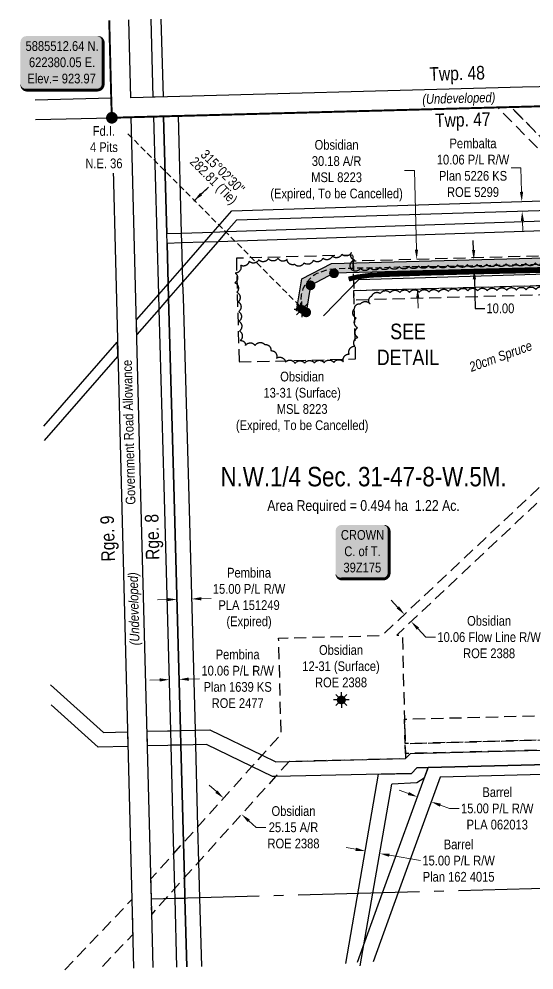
# Model space of a CAD drawing. Extents: x 619097 to 625414, y 5884636 to 5888687.
# Drawn here: x 622285 to 622814, y 5884636 to 5885614 of the extents above; entities that cross this region are included whole.
import ezdxf
from ezdxf.enums import TextEntityAlignment as Align

# ---------------------------------------------------------------- set-up
doc = ezdxf.new("R2010")
doc.units = 0
doc.header["$LTSCALE"] = 5
doc.header["$PDSIZE"] = 0.5
for name, pattern in [('0', [1, 1, 0]), ('DASHDOT2', [12.7, 6.35, -3.175, 0, -3.175]), ('foc-ACCESSROAD', [3.75, 2.5, -1.25]), ('foc-FLOWLINE', [3.75, 2.5, -1.25]), ('foc-QUARTERLINE', [33, 25, -3, 2, -3]), ('foc-TIELINE', [1.875, 1.25, -0.625]), ('UG_PIPE', [1.875, 1.25, -0.625])]:
    doc.linetypes.add(name, pattern=pattern)
doc.layers.get('Defpoints').update_dxf_attribs({"color": 9})
for name, color, linetype in [('AS-PIPE-UG', 44, 'UG_PIPE'), ('AS-POWER', 104, 'foc-POWER'), ('AS-ROADS', 254, 'Continuous'), ('AS-SYMBOL', 7, 'Continuous'), ('AS-WILDLIFE', 131, 'DASHDOT2'), ('C-AR', 13, 'foc-ACCESSROAD'), ('C-SYMBOL', 7, 'Continuous'), ('C-WS', 13, 'foc-ACCESSROAD'), ('C-WS-S', 8, 'Continuous'), ('CG-NOTES', 7, 'Continuous'), ('D-TXT', 6, 'Continuous'), ('DETAIL-T', 7, 'Continuous'), ('F-EZE', 190, 'foc-FLOWLINE'), ('F-RW', 190, 'Continuous'), ('F-WS-S', 8, 'Continuous'), ('L-AREAREQUIRED', 7, 'Continuous'), ('L-BD', 7, 'Continuous'), ('L-MON', 1, 'Continuous'), ('L-ROAD-T', 7, 'Continuous'), ('L-SEC', 7, 'Continuous'), ('L-SECQ', 8, 'foc-QUARTERLINE'), ('L-TIE', 7, 'foc-TIELINE'), ('P-PROPOSED', 10, 'Continuous'), ('P-PROPOSED-H', 21, 'Continuous'), ('P-TXT', 4, 'Continuous'), ('T-BUSH', 110, '0'), ('T-BUSH-T', 110, 'Continuous')]:
    doc.layers.add(name, color=color, linetype=linetype)
for name, color, linetype, lineweight in [('C-AR-T', 13, 'Continuous', 9), ('C-WS-T', 13, 'Continuous', 9), ('F-RW-T', 190, 'Continuous', 9), ('T-TEXT', 48, 'Continuous', 18)]:
    doc.layers.add(name, color=color, linetype=linetype, lineweight=lineweight)
doc.styles.add('100L', font='ARIALN.TTF', dxfattribs={"height": 11})
doc.styles.add('175L', font='ARIALN.TTF', dxfattribs={"height": 20})
doc.styles.add('80', font='ARIALN.TTF', dxfattribs={"height": 10})
doc.styles.add('80CG', font='ARIALN.TTF', dxfattribs={"height": 10})
doc.styles.add('80L', font='ARIALN.TTF', dxfattribs={"height": 10})
doc.styles.add('80LS', font='ARIALNI.TTF', dxfattribs={"height": 10})
doc.styles.add('foc-LtypeFont', font='ARIALN.TTF', dxfattribs={"height": 7.35})
doc.linetypes.add('foc-POWER', pattern='A,6,-1,["P",foc-LtypeFont,S=0.2,R=0,X=-0.625,Y=-0.75],-1.24,4', length=12.24)
doc.dimstyles.new('Compass 5 000', dxfattribs={"dimscale": 5, "dimtxt": 9, "dimasz": 2, "dimexe": 0.2, "dimexo": 0.0625, "dimgap": 0.5, "dimtad": 0, "dimtih": 1, "dimtoh": 1, "dimzin": 0, "dimdsep": 46, "dimtxsty": '80CG', "dimcen": 0.1, "dimse1": 1, "dimse2": 1, "dimclrd": 256, "dimclrt": 256, "dimaunit": 1, "dimadec": 4, "dimazin": 0, "dimtfac": 0.06, "dimtofl": 0, "dimtmove": 0, "dimatfit": 1, "dimfxl": 0.2, "dimtolj": 1, "dimtzin": 0, "dimlwd": -1, "dimarcsym": 0})

# ---------------------------------------------------------------- blocks, each defined once
blk = doc.blocks.new('*D33')
at = {"layer": 'C-AR-T', "transparency": 16777216}
for p, q in [((622905.21, 5884930.44), (622895.21, 5884930.44)), ((622905.76, 5884910.21), (622905.21, 5884930.44)), ((622906.97, 5884865.07), (622907.24, 5884855.07))]:
    blk.add_line(p, q, dxfattribs=at)
for points in [[(622907.42, 5884910.26), (622904.09, 5884910.17), (622906.03, 5884900.22)], [(622908.63, 5884865.11), (622905.3, 5884865.02), (622906.7, 5884875.06)]]:
    blk.add_solid(points, dxfattribs=at)
at = {"layer": 'Defpoints', "color": 0, "transparency": 16777216}
for p in [(622906.03, 5884900.22), (622780.27, 5884896.84), (622780.95, 5884871.69)]:
    blk.add_point(p, dxfattribs=at)
at = {"layer": 'C-AR-T', "transparency": 16777216, "insert": (622867.47, 5884930.44), "char_height": 10, "attachment_point": 5, "style": '80CG'}
blk.add_mtext('\\A1;Obsidian\\P25.15 A/R\\PROE 2441', dxfattribs=at)
blk = doc.blocks.new('*D34')
at = {"layer": 'C-AR-T', "transparency": 16777216}
for p, q in [((622487.46, 5884819.7), (622480.03, 5884826.39)), ((622520.81, 5884789.67), (622528.24, 5884782.97)), ((622528.24, 5884782.97), (622538.24, 5884782.97))]:
    blk.add_line(p, q, dxfattribs=at)
for points in [[(622488.58, 5884820.93), (622486.35, 5884818.46), (622494.89, 5884813)], [(622521.92, 5884790.9), (622519.69, 5884788.43), (622513.38, 5884796.36)]]:
    blk.add_solid(points, dxfattribs=at)
at = {"layer": 'Defpoints', "color": 0, "transparency": 16777216}
for p in [(622484.38, 5884801.33), (622513.38, 5884796.36), (622502.87, 5884784.69)]:
    blk.add_point(p, dxfattribs=at)
at = {"layer": 'C-AR-T', "transparency": 16777216, "insert": (622566.79, 5884782.97), "char_height": 10, "attachment_point": 5, "style": '80CG'}
blk.add_mtext('\\A1;Obsidian\\P25.15 A/R\\PROE 2388', dxfattribs=at)
blk = doc.blocks.new('*D35')
at = {"layer": 'C-AR-T', "transparency": 16777216}
for p, q in [((622674.02, 5885009.2), (622667.17, 5885016.48)), ((622694.64, 5884987.31), (622702.88, 5884978.56)), ((622702.88, 5884978.56), (622712.88, 5884978.56))]:
    blk.add_line(p, q, dxfattribs=at)
for points in [[(622675.24, 5885010.34), (622672.81, 5885008.05), (622680.88, 5885001.92)], [(622695.85, 5884988.45), (622693.43, 5884986.17), (622687.78, 5884994.59)]]:
    blk.add_solid(points, dxfattribs=at)
at = {"layer": 'Defpoints', "color": 0, "transparency": 16777216}
for p in [(622712.82, 5885032.01), (622719.73, 5885024.68), (622680.88, 5885001.92)]:
    blk.add_point(p, dxfattribs=at)
at = {"layer": 'C-AR-T', "transparency": 16777216, "insert": (622767.88, 5884978.56), "char_height": 10, "attachment_point": 5, "style": '80CG'}
blk.add_mtext('\\A1;Obsidian\\P10.06 Flow Line R/W\\PROE 2388', dxfattribs=at)
blk = doc.blocks.new('*D36')
at = {"layer": 'C-AR-T', "transparency": 16777216}
for p, q in [((622691.02, 5885458.32), (622681.02, 5885458.32)), ((622693.2, 5885377.08), (622691.02, 5885458.32)), ((622694.55, 5885326.92), (622694.82, 5885316.93))]:
    blk.add_line(p, q, dxfattribs=at)
for points in [[(622694.87, 5885377.13), (622691.54, 5885377.04), (622693.47, 5885367.09)], [(622696.22, 5885326.97), (622692.89, 5885326.88), (622694.28, 5885336.92)]]:
    blk.add_solid(points, dxfattribs=at)
at = {"layer": 'Defpoints', "color": 0, "transparency": 16777216}
for p in [(622731.84, 5885368.12), (622694.28, 5885336.92), (622732.65, 5885337.95)]:
    blk.add_point(p, dxfattribs=at)
at = {"layer": 'C-AR-T', "transparency": 16777216, "insert": (622611.09, 5885458.32), "char_height": 10, "attachment_point": 5, "style": '80CG'}
blk.add_mtext('\\A1;Obsidian\\P30.18 A/R\\PMSL 8223\\P(Expired, To be Cancelled)', dxfattribs=at)
blk = doc.blocks.new('*D41')
at = {"layer": 'Defpoints', "color": 0, "transparency": 16777216}
for p in [(623176.93, 5885438.33), (622801.52, 5885426.49), (623177.25, 5885428.29)]:
    blk.add_point(p, dxfattribs=at)
at = {"layer": 'F-RW-T', "transparency": 16777216}
for p, q in [((622800.43, 5885461.22), (622790.43, 5885461.22)), ((622801.21, 5885436.49), (622800.43, 5885461.22)), ((622802.15, 5885406.46), (622802.47, 5885396.46))]:
    blk.add_line(p, q, dxfattribs=at)
for points in [[(622802.87, 5885436.54), (622799.54, 5885436.43), (622801.52, 5885426.49)], [(622803.82, 5885406.51), (622800.49, 5885406.4), (622801.84, 5885416.45)]]:
    blk.add_solid(points, dxfattribs=at)
at = {"layer": 'F-RW-T', "transparency": 16777216, "insert": (622751.34, 5885461.22), "char_height": 10, "attachment_point": 5, "style": '80CG'}
blk.add_mtext('\\A1;Pembalta\\P10.06 P/L R/W\\PPlan 5226 KS\\PROE 5299', dxfattribs=at)
blk = doc.blocks.new('*D43')
at = {"layer": 'Defpoints', "color": 0, "transparency": 16777216}
for p in [(622694.26, 5884814.32), (622678.21, 5884770.06), (622692.31, 5884764.94)]:
    blk.add_point(p, dxfattribs=at)
at = {"layer": 'F-RW-T', "transparency": 16777216}
for p, q in [((622684.86, 5884817.73), (622675.46, 5884821.14)), ((622717.76, 5884805.8), (622727.16, 5884802.39)), ((622727.16, 5884802.39), (622737.16, 5884802.39))]:
    blk.add_line(p, q, dxfattribs=at)
for points in [[(622685.43, 5884819.3), (622684.29, 5884816.17), (622694.26, 5884814.32)], [(622718.33, 5884807.37), (622717.2, 5884804.23), (622708.36, 5884809.21)]]:
    blk.add_solid(points, dxfattribs=at)
at = {"layer": 'F-RW-T', "transparency": 16777216, "insert": (622776.25, 5884802.39), "char_height": 10, "attachment_point": 5, "style": '80CG'}
blk.add_mtext('\\A1;Barrel\\P15.00 P/L R/W\\PPLA 062013', dxfattribs=at)
blk = doc.blocks.new('*D46')
at = {"layer": 'Defpoints', "color": 0, "transparency": 16777216}
for p in [(622446.16, 5885048.48), (622461.18, 5885048.88), (622462.01, 5885017.81)]:
    blk.add_point(p, dxfattribs=at)
at = {"layer": 'F-RW-T', "transparency": 16777216}
for p, q in [((622436.99, 5885017.15), (622427, 5885016.88)), ((622472, 5885018.08), (622482, 5885018.34))]:
    blk.add_line(p, q, dxfattribs=at)
for points in [[(622436.95, 5885018.81), (622437.04, 5885015.48), (622446.99, 5885017.41)], [(622471.96, 5885019.74), (622472.05, 5885016.41), (622462.01, 5885017.81)]]:
    blk.add_solid(points, dxfattribs=at)
at = {"layer": 'F-RW-T', "transparency": 16777216, "insert": (622521.09, 5885018.34), "char_height": 10, "attachment_point": 5, "style": '80CG'}
blk.add_mtext('\\A1;Pembina\\P15.00 P/L R/W \\PPLA 151249\\P(Expired)', dxfattribs=at)
blk = doc.blocks.new('*D47')
at = {"layer": 'Defpoints', "color": 0, "transparency": 16777216}
for p in [(622434.09, 5885124.98), (622444.13, 5885125.24), (622449.16, 5884935.11)]:
    blk.add_point(p, dxfattribs=at)
at = {"layer": 'F-RW-T', "transparency": 16777216}
for p, q in [((622429.12, 5884934.58), (622419.13, 5884934.32)), ((622459.16, 5884935.38), (622470.3, 5884935.67))]:
    blk.add_line(p, q, dxfattribs=at)
for points in [[(622429.08, 5884936.25), (622429.17, 5884932.92), (622439.12, 5884934.85)], [(622459.11, 5884937.04), (622459.2, 5884933.71), (622449.16, 5884935.11)]]:
    blk.add_solid(points, dxfattribs=at)
at = {"layer": 'F-RW-T', "transparency": 16777216, "insert": (622509.39, 5884935.67), "char_height": 10, "attachment_point": 5, "style": '80CG'}
blk.add_mtext('\\A1;Pembina\\P10.06 P/L R/W\\PPlan 1639 KS\\PROE 2477', dxfattribs=at)
blk = doc.blocks.new('*D48')
at = {"layer": 'Defpoints', "color": 0, "transparency": 16777216}
for p in [(622639.65, 5884753.4), (622655.47, 5884756.07), (622654.54, 5884750.79)]:
    blk.add_point(p, dxfattribs=at)
at = {"layer": 'F-RW-T', "transparency": 16777216}
for p, q in [((622630.72, 5884760.4), (622620.87, 5884762.12)), ((622665.32, 5884754.35), (622697.46, 5884748.72))]:
    blk.add_line(p, q, dxfattribs=at)
for points in [[(622631.01, 5884762.04), (622630.44, 5884758.76), (622640.57, 5884758.68)], [(622665.6, 5884755.99), (622665.03, 5884752.7), (622655.47, 5884756.07)]]:
    blk.add_solid(points, dxfattribs=at)
at = {"layer": 'F-RW-T', "transparency": 16777216, "insert": (622736.55, 5884748.72), "char_height": 10, "attachment_point": 5, "style": '80CG'}
blk.add_mtext('\\A1;Barrel\\P15.00 P/L R/W\\PPlan 162 4015', dxfattribs=at)
blk = doc.blocks.new('GAS')
h = blk.add_hatch(color=255)
h.dxf.hatch_style = 1
edge = h.paths.add_edge_path()
edge.add_arc((0, 0), 0.9, 0, 360)
for p, q in [((-0.81, 0), (-1.62, 0)), ((-0.57, 0.57), (-1.14, 1.14)), ((0, 0.81), (0, 1.62)), ((0.57, 0.57), (1.14, 1.14)), ((1.62, 0), (0.81, 0)), ((-0.57, -0.57), (-1.14, -1.14)), ((0, -0.81), (0, -1.62)), ((1.14, -1.14), (0.57, -0.57))]:
    blk.add_line(p, q)
blk.add_circle((0, 0), 0.8)
blk = doc.blocks.new('PLIA')
at = {"color": 255, "const_width": 1}
blk.add_lwpolyline([(-0.5, 0, 1), (0.5, 0, 1)], format="xyb", close=True, dxfattribs=at)
blk = doc.blocks.new('PLIAA')
blk.add_blockref('PLIA', (0, 0))
blk = doc.blocks.new('PLIB')
at = {"color": 1}
blk.add_circle((0, 0), 0.8, dxfattribs=at)
blk = doc.blocks.new('PLIBB')
blk.add_blockref('PLIB', (0, 0))
blk = doc.blocks.new('PLICC')
for name in ['PLIAA', 'PLIBB']:
    blk.add_blockref(name, (0, 0))
blk = doc.blocks.new('PLI')
blk.add_blockref('PLICC', (0, 0))
blk = doc.blocks.new('RISER')
h = blk.add_hatch(color=255)
h.dxf.hatch_style = 1
edge = h.paths.add_edge_path()
edge.add_arc((0, 0), 0.7, 0, 360)
blk.add_hatch(color=13).paths.add_polyline_path([(0.58, -0.15), (-0.58, -0.15, 0.774597)])
at = {"color": 13}
blk.add_line((-0.58, -0.15), (0.58, -0.15), dxfattribs=at)
blk.add_circle((0, 0), 0.6, dxfattribs=at)
blk = doc.blocks.new('*D53')
at = {"layer": 'Defpoints', "color": 0, "transparency": 16777216}
for p in [(622794.23, 5885367.73), (622752.21, 5885366.6), (622794.5, 5885357.74)]:
    blk.add_point(p, dxfattribs=at)
at = {"layer": 'P-TXT', "transparency": 16777216}
for p, q in [((622751.94, 5885376.6), (622751.67, 5885386.6)), ((622752.75, 5885346.61), (622753.56, 5885316.62)), ((622753.56, 5885316.62), (622763.56, 5885316.62))]:
    blk.add_line(p, q, dxfattribs=at)
for points in [[(622753.61, 5885376.64), (622750.28, 5885376.56), (622752.21, 5885366.6)], [(622754.42, 5885346.66), (622751.08, 5885346.57), (622752.48, 5885356.61)]]:
    blk.add_solid(points, dxfattribs=at)
at = {"layer": 'P-TXT', "transparency": 16777216, "insert": (622779.49, 5885316.62), "char_height": 10, "attachment_point": 5, "style": '80CG'}
blk.add_mtext('\\A1;10.00', dxfattribs=at)
blk = doc.blocks.new('*U55')
h = blk.add_hatch(color=59)
edge = h.paths.add_edge_path()
edge.add_line((-21.5, -28.5), (21.5, -28.5))
edge.add_arc((21.5, -22.5), 6, 270, 360)
edge.add_line((27.5, -22.5), (27.5, 21))
edge.add_arc((21.5, 21), 6, 0, 90)
edge.add_line((21.5, 27), (-21.5, 27))
edge.add_arc((-21.5, 21), 6, 90, 180)
edge.add_line((-27.5, 21), (-27.5, -22.5))
edge.add_arc((-21.5, -22.5), 6, 180, 270)
at = {"color": 1, "flags": 128}
blk.add_lwpolyline([(-21.5, -28.5, 3, 3, 0), (21.5, -28.5, 3, 3, 0.414214), (27.5, -22.5, 3, 3, 0), (27.5, 21, 3, 0, 0.414214), (21.5, 27, 0, 0, 0), (-21.5, 27, 0, 0, 0.414214), (-27.5, 21, 0, 0, 0), (-27.5, -22.5, 0, 3, 0.414214)], format="xyseb", close=True, dxfattribs=at)
blk.add_lwpolyline([(-22.85, -2.87, 0, 7.5, 0), (0, 0, 0, 0, 0)], format="xyseb", dxfattribs=at)
at = {"color": 1, "style": '80'}
blk.add_attdef('ENTER_TEXT_001', (-35.99, -5), '', height=10, dxfattribs=at)
blk = doc.blocks.new('*U49')
h = blk.add_hatch(color=254)
edge = h.paths.add_edge_path()
edge.add_line((-36.5, -28.5), (36.5, -28.5))
edge.add_arc((36.5, -22.5), 6, 270, 360)
edge.add_line((42.5, -22.5), (42.5, 21))
edge.add_arc((36.5, 21), 6, 0, 90)
edge.add_line((36.5, 27), (-36.5, 27))
edge.add_arc((-36.5, 21), 6, 90, 180)
edge.add_line((-42.5, 21), (-42.5, -22.5))
edge.add_arc((-36.5, -22.5), 6, 180, 270)
at = {"color": 1, "flags": 128}
blk.add_lwpolyline([(-36.5, -28.5, 3, 3, 0), (36.5, -28.5, 3, 3, 0.414214), (42.5, -22.5, 3, 3, 0), (42.5, 21, 3, 0, 0.414214), (36.5, 27, 0, 0, 0), (-36.5, 27, 0, 0, 0.414214), (-42.5, 21, 0, 0, 0), (-42.5, -22.5, 0, 3, 0.414214)], format="xyseb", close=True, dxfattribs=at)
blk.add_lwpolyline([(-29.18, -17.3, 0, 10, 0), (0, 0, 5, 5, 0)], format="xyseb", dxfattribs=at)
at = {"color": 1, "style": '80'}
blk.add_attdef('ENTER_TEXT_001', (-35.99, -5), '', height=10, dxfattribs=at)
blk = doc.blocks.new('fdia')
at = {"color": 255, "const_width": 1}
blk.add_lwpolyline([(-0.5, 0, 1), (0.5, 0, 1)], format="xyb", close=True, dxfattribs=at)
blk = doc.blocks.new('Fdiaa')
blk.add_blockref('fdia', (0, 0))
blk = doc.blocks.new('fdib')
at = {"color": 1, "const_width": 1.6}
blk.add_lwpolyline([(-0.4, 0, 1), (0.4, 0, 1)], format="xyb", close=True, dxfattribs=at)
at = {"color": 1}
blk.add_circle((0, 0), 0.8, dxfattribs=at)
blk = doc.blocks.new('Fdibb')
blk.add_blockref('fdib', (0, 0))
blk = doc.blocks.new('fdicc')
for name in ['Fdibb', 'Fdiaa']:
    blk.add_blockref(name, (0, 0))
blk = doc.blocks.new('FDI')
blk.add_blockref('fdicc', (0, 0))

msp = doc.modelspace()

# ---------------------------------------------------------------- hatches: boundary and pattern name
at = {"layer": 'P-PROPOSED-H'}
h = msp.add_hatch(color=256, dxfattribs=at)
h.dxf.hatch_style = 1
h.paths.add_polyline_path([(622569.936, 5885314.175), (622575.204, 5885346.926), (622605.871, 5885362.67), (622953.23, 5885372.008), (623010.609, 5885301.654), (623002.862, 5885295.336), (622948.588, 5885361.883), (622608.413, 5885352.738), (622584.27, 5885340.344), (622579.806, 5885312.588)])

# ---------------------------------------------------------------- linework, layer by layer
at = {"layer": 'AS-PIPE-UG', "flags": 128}
msp.add_lwpolyline([(622574.02, 5885316.599), (622574.47, 5885321.944), (622575.061, 5885330.424), (622576.876, 5885337.174), (622578.752, 5885340.979), (622580.484, 5885343.586), (622586.168, 5885349.851), (622588.747, 5885351.571), (622591.268, 5885352.854), (622601.256, 5885356.423), (622607.747, 5885357.482), (622624.63, 5885358.095), (622653.961, 5885358.519), (622682.115, 5885359.604), (622714.808, 5885359.843), (622748.709, 5885360.535), (622791.989, 5885361.427), (622837.262, 5885362.654), (622887.365, 5885363.375), (622929.68, 5885364.724), (622944.309, 5885365.565), (622950.315, 5885364.964), (622952.547, 5885363.732), (622961.091, 5885355.867), (622968.229, 5885346.284), (622973.233, 5885339.096), (622977.538, 5885333.846), (622981.869, 5885328.9), (622986.201, 5885323.459), (622989.051, 5885319.955), (622995.553, 5885312.051), (623001.391, 5885303.791), (623004.136, 5885300.213), (623007.271, 5885299.747), (623010.702, 5885303.84), (623013.159, 5885306.78), (623018.312, 5885313.41), (623024.812, 5885323.278), (623031.235, 5885329.545), (623036.379, 5885337.844), (623044.015, 5885347.388), (623048.837, 5885353.258), (623051.574, 5885361.557)], dxfattribs=at)
at = {"layer": 'AS-POWER', "flags": 128}
msp.add_lwpolyline([(622597.565, 5885308.88), (622633.915, 5885346.372), (622759.592, 5885350.003), (622860.707, 5885353.274), (622966.535, 5885355.798), (623056.885, 5885359.315), (623159.292, 5885363.348), (623245.337, 5885365.104), (623309.719, 5885365.867)], dxfattribs=at)
at = {"layer": 'AS-ROADS', "const_width": 4.998, "flags": 128}
msp.add_lwpolyline([(623307.938, 5885367.864), (623286.447, 5885367.317), (623096.613, 5885362.449), (622969.813, 5885359.983), (622866.681, 5885357.161), (622807.254, 5885355.279), (622752.376, 5885354.114), (622700.72, 5885352.756), (622665.568, 5885351.587), (622646.445, 5885350.789), (622631.916, 5885348.915), (622623.483, 5885346.715)], dxfattribs=at)
at = {"layer": 'AS-WILDLIFE', "flags": 128}
msp.add_lwpolyline([(623305.173, 5885537.392, 1.999, 1.999, 0), (623205.233, 5885534.738, 1.999, 1.999, 0), (622400.018, 5885513.232, 1.999, 1.999, 0), (622380.048, 5885512.638, 1.999, 1.999, 0), (622379.399, 5885532.798, 1.999, 1.999, 0), (622377.345, 5885612.796, 0, 0, 0)], format="xyseb", dxfattribs=at)
at = {"layer": 'C-AR', "flags": 128}
for points in [[(622957.982, 5885389.531), (622923.49, 5885388.675), (622919.006, 5885393.224), (622909.407, 5885402.963), (622899.485, 5885413.029), (622889.868, 5885422.785), (622812.677, 5885501.097), (622790.438, 5885523.653), (622824.865, 5885524.572), (622924.138, 5885423.864), (622933.756, 5885414.108), (622943.604, 5885404.117), (622953.203, 5885394.379), (622957.982, 5885389.531)], [(622628.879, 5885335.068), (622924.623, 5885343.019), (622923.875, 5885373.174), (622628.104, 5885365.222)]]:
    msp.add_lwpolyline(points, close=True, dxfattribs=at)
msp.add_lwpolyline([(623322.433, 5884886.218), (623222.073, 5884883.525), (623186.023, 5884882.555), (623175.871, 5884882.284), (623165.72, 5884882.011), (623155.563, 5884881.738), (622681.537, 5884869.022), (622680.891, 5884894.178), (622966.933, 5884901.85), (623073.575, 5884904.712), (623130.127, 5884906.231), (623150.441, 5884906.776), (623160.598, 5884907.049), (623170.749, 5884907.321), (623180.901, 5884907.593), (623221.423, 5884908.681), (623321.766, 5884911.373)], dxfattribs=at)
at = {"layer": 'C-WS'}
msp.add_lwpolyline([(622630.691, 5885264.634), (622627.946, 5885371.352), (622508.029, 5885368.268), (622510.774, 5885261.55)], close=True, dxfattribs=at)
at = {"layer": 'C-WS', "flags": 128}
msp.add_lwpolyline([(622994.489, 5885283.491), (622672.966, 5884980.636), (622678.667, 5884980.782), (622680.891, 5884894.178), (622681.537, 5884869.022), (622681.793, 5884859.019), (622681.931, 5884853.648), (622562.199, 5884850.573), (622548.34, 5884835.182), (622454.155, 5884730.594), (622444.397, 5884719.758), (622435.247, 5884709.603), (622421.056, 5884693.84), (622420.661, 5884709.217), (622420.131, 5884729.881), (622443.414, 5884755.773), (622453.171, 5884766.623), (622524.063, 5884845.46), (622534.542, 5884857.115), (622554.067, 5884878.829), (622551.534, 5884977.518), (622657.874, 5884980.248), (622979.412, 5885283.117), (622994.489, 5885283.491)], close=True, dxfattribs=at)
msp.add_lwpolyline([(622331.559, 5884636.285), (622400.558, 5884708.681), (622401.482, 5884672.692), (622367.701, 5884637.233)], dxfattribs=at)
at = {"layer": 'F-EZE', "flags": 128}
for points in [[(622923.771, 5885377.342), (622920.692, 5885377.26), (622905.409, 5885392.765), (622895.809, 5885402.503), (622885.859, 5885412.599), (622876.242, 5885422.355), (622805.551, 5885494.073), (622776.747, 5885523.287), (622790.438, 5885523.653), (622812.677, 5885501.097), (622889.868, 5885422.785), (622899.485, 5885413.029), (622909.407, 5885402.963), (622919.006, 5885393.224), (622923.49, 5885388.675), (622923.651, 5885382.186), (622923.771, 5885377.342)], [(622924.869, 5885333.098), (622629.134, 5885325.16), (622628.879, 5885335.068), (622924.623, 5885343.019), (622924.869, 5885333.098)]]:
    msp.add_lwpolyline(points, close=True, dxfattribs=at)
msp.add_lwpolyline([(623322.725, 5884875.196), (623222.355, 5884872.617), (622686.907, 5884858.956), (622681.793, 5884859.019), (622681.537, 5884869.022), (623155.563, 5884881.738), (623165.72, 5884882.011), (623175.871, 5884882.284), (623186.023, 5884882.555), (623222.073, 5884883.525), (623322.433, 5884886.218)], dxfattribs=at)
at = {"layer": 'F-RW'}
for points in [[(622430.556, 5885614.219), (622432.717, 5885534.219), (622422.586, 5885533.949), (622420.433, 5885613.948)], [(622905.248, 5885399.253), (622488.971, 5885385.218), (622475.23, 5885384.755), (622451.638, 5885383.993), (622436.844, 5885383.516), (622438.006, 5885341.937), (622438.427, 5885327.118), (622443.89, 5885134.422), (622450.548, 5884882.605), (622450.945, 5884867.602), (622453.602, 5884767.102), (622454.555, 5884731.038), (622455.108, 5884710.13), (622445.06, 5884709.864), (622444.788, 5884720.191), (622443.835, 5884756.24), (622440.899, 5884867.344), (622440.503, 5884882.348), (622433.849, 5885134.149), (622428.694, 5885315.941), (622428.275, 5885330.758), (622423.201, 5885513.848), (622433.237, 5885514.115), (622433.237, 5885514.115), (622436.559, 5885393.563), (622451.376, 5885394.047), (622484.282, 5885395.123), (622498.024, 5885395.587), (622895.648, 5885408.993)], [(622456.973, 5884639.578), (622455.108, 5884710.131), (622454.555, 5884731.038), (622453.602, 5884767.102), (622450.945, 5884867.602), (622450.548, 5884882.605), (622443.89, 5885134.422), (622438.427, 5885327.119), (622438.006, 5885341.938), (622436.844, 5885383.516), (622436.559, 5885393.563), (622433.237, 5885514.115), (622448.24, 5885514.514), (622451.376, 5885394.047), (622451.638, 5885383.993), (622452.304, 5885358.392), (622452.691, 5885343.521), (622452.722, 5885342.345), (622453.426, 5885327.681), (622458.893, 5885134.833), (622465.596, 5884882.99), (622465.995, 5884867.987), (622468.247, 5884783.387), (622469.207, 5884747.307), (622470.186, 5884710.531), (622472.063, 5884639.974)], [(622310.007, 5885195.621), (622385.437, 5885281.946), (622385.852, 5885267.148), (622310.399, 5885180.799)], [(622317.052, 5884929.477), (622371.567, 5884880.671), (622396.129, 5884881.213), (622396.514, 5884866.209), (622365.979, 5884865.536), (622317.598, 5884908.848)], [(623155.401, 5884855.883), (622705.149, 5884844.338), (622693.507, 5884844.041), (622688.075, 5884838.325), (622548.34, 5884835.182), (622545.197, 5884835.112), (622524.063, 5884845.46), (622477.461, 5884868.28), (622450.414, 5884867.588), (622440.369, 5884867.331), (622437.46, 5884867.256), (622416.617, 5884866.723), (622416.232, 5884881.727), (622437.076, 5884882.26), (622439.959, 5884882.334), (622450.004, 5884882.591), (622480.898, 5884883.382), (622534.542, 5884857.115), (622548.63, 5884850.216), (622562.199, 5884850.573), (622681.931, 5884853.648), (622686.907, 5884858.956), (623157.768, 5884870.958)], [(622632.554, 5884644.189), (622658.43, 5884715.531), (622705.149, 5884844.338), (623155.401, 5884855.883)], [(623152.984, 5884845.819), (622717.593, 5884834.655), (622674.541, 5884715.959), (622648.664, 5884644.612)], [(622654.285, 5884837.565), (622688.075, 5884838.325), (622693.507, 5884844.041), (622705.149, 5884844.338), (622701.289, 5884833.697), (622693.579, 5884828.688), (622667.92, 5884827.257)], [(622620.454, 5884642.994), (622654.285, 5884837.565)], [(622635.231, 5884640.412), (622667.92, 5884827.257)], [(622446.924, 5884639.314), (622445.06, 5884709.864), (622455.108, 5884710.131), (622456.973, 5884639.578)]]:
    msp.add_lwpolyline(points, dxfattribs=at)
msp.add_lwpolyline([(622428.694, 5885315.941), (622405.751, 5885289.94), (622405.37, 5885304.775), (622428.275, 5885330.758), (622438.006, 5885341.943), (622452.304, 5885358.392), (622475.23, 5885384.755), (622484.282, 5885395.123), (622503.474, 5885417.121), (622876.081, 5885428.844), (622889.707, 5885429.273), (622923.977, 5885430.353), (623207.709, 5885439.302), (623207.969, 5885429.251), (622933.595, 5885420.597), (622899.324, 5885419.517), (622885.698, 5885419.088), (622508.173, 5885407.21), (622498.024, 5885395.587), (622488.971, 5885385.218), (622452.691, 5885343.521), (622438.427, 5885327.122), (622428.694, 5885315.941)], close=True, dxfattribs=at)
at = {"layer": 'L-SEC'}
for p, q in [((622377.345, 5885612.796), (622379.399, 5885532.798)), ((622399.502, 5885533.335), (622397.449, 5885613.333)), ((623204.746, 5885554.829), (622802.124, 5885544.083)), ((622802.124, 5885544.083), (622399.502, 5885533.335)), ((622802.631, 5885523.978), (623205.233, 5885534.738)), ((622379.399, 5885532.798), (622301.131, 5885530.883)), ((622400.018, 5885513.232), (622802.631, 5885523.978)), ((622301.664, 5885510.781), (622380.048, 5885512.638)), ((622380.048, 5885512.638), (622390.237, 5885110.688)), ((622410.34, 5885111.224), (622400.018, 5885513.232)), ((622390.237, 5885110.688), (622400.558, 5884708.681)), ((622420.661, 5884709.216), (622410.34, 5885111.224)), ((622400.558, 5884708.681), (622402.369, 5884638.144)), ((622422.473, 5884638.671), (622420.661, 5884709.216))]:
    msp.add_line(p, q, dxfattribs=at)
at = {"layer": 'L-SECQ'}
msp.add_line((623191.263, 5884729.725), (622420.661, 5884709.216), dxfattribs=at)
at = {"layer": 'L-TIE', "flags": 128}
msp.add_lwpolyline([(622579.806, 5885312.588), (622380.048, 5885512.638)], dxfattribs=at)
at = {"layer": 'P-PROPOSED', "flags": 128}
msp.add_lwpolyline([(622569.936, 5885314.175), (622575.204, 5885346.926), (622605.871, 5885362.67), (622953.23, 5885372.008), (623010.609, 5885301.654), (623002.862, 5885295.336), (622948.588, 5885361.883), (622608.413, 5885352.738), (622584.27, 5885340.344), (622579.806, 5885312.588)], close=True, dxfattribs=at)
at = {"layer": 'T-BUSH', "flags": 128}
msp.add_lwpolyline([(622913.061, 5885395.641, -0.5205671), (622909.841, 5885386.178, -0.5205671), (622908.181, 5885376.375, -0.5205671), (622904.648, 5885367.444, -0.5205671), (622895.306, 5885365.841, -0.5205671), (622885.315, 5885365.512, -0.5205671), (622875.324, 5885365.183, -0.5205671), (622865.333, 5885364.853, -0.5205671), (622855.341, 5885364.536, -0.5205671), (622845.35, 5885364.225, -0.5205671), (622835.358, 5885363.914, -0.5205671), (622825.367, 5885363.603, -0.5205671), (622815.375, 5885363.292, -0.5205671), (622805.383, 5885363.009, -0.5205671), (622795.389, 5885362.768, -0.5205671), (622785.396, 5885362.527, -0.5205671), (622775.402, 5885362.286, -0.5205671), (622765.409, 5885362.045, -0.5205671), (622755.415, 5885361.807, -0.5205671), (622745.421, 5885361.573, -0.5205671), (622735.428, 5885361.339, -0.5205671), (622725.434, 5885361.105, -0.5205671), (622715.44, 5885360.871, -0.5205671), (622705.446, 5885360.636, -0.5205671), (622695.456, 5885360.301, -0.5205671), (622685.465, 5885359.956, -0.5205671), (622675.475, 5885359.611, -0.5205671), (622665.484, 5885359.262, -0.5205671), (622655.494, 5885358.908, -0.5205671), (622645.504, 5885358.555, -0.5205671), (622635.547, 5885357.751, -0.5205671), (622626.16, 5885357.062, -0.5205671), (622629.478, 5885366.492, -0.5205671), (622626.335, 5885374.195, -0.5205671), (622616.516, 5885372.32, -0.5205671), (622606.702, 5885370.421, -0.5205671), (622596.941, 5885368.264, -0.5205671), (622587.18, 5885366.106, -0.5205671), (622577.565, 5885363.381, -0.5205671), (622567.909, 5885361.887, -0.5205671), (622560.189, 5885367.056, -0.5205671), (622550.936, 5885368.245, -0.5205671), (622540.949, 5885367.873, -0.5205671), (622531.037, 5885366.578, -0.5205671), (622521.152, 5885365.157, -0.5205671), (622512.431, 5885360.961, -0.5205671), (622506.953, 5885352.946, -0.5205671), (622506.525, 5885342.959, -0.5205671), (622508.551, 5885333.226, -0.5205671), (622510.008, 5885323.347, -0.5205671), (622510.465, 5885313.366, -0.5205671), (622510.804, 5885303.375, -0.5205671), (622511.184, 5885293.387, -0.5205671), (622511.921, 5885283.418, -0.5205671), (622517.352, 5885278.523, -0.5205671), (622527.349, 5885278.564, -0.5205671), (622537.312, 5885279.332, -0.5205671), (622543.474, 5885273.2, -0.5205671), (622549.477, 5885265.524, -0.5205671), (622558.606, 5885261.598, -0.5205671), (622568.3, 5885260.029, -0.5205671), (622578.293, 5885260.286, -0.5205671), (622588.287, 5885260.543, -0.5205671), (622598.28, 5885260.8, -0.5205671), (622608.273, 5885261.057, -0.5205671), (622618.104, 5885261.622, -0.5205671), (622623.987, 5885269.704, -0.5205671), (622629.87, 5885277.786, -0.5205671), (622632.822, 5885286.781, -0.5205671), (622632.568, 5885296.775, -0.5205671), (622631.239, 5885306.65, -0.5205671), (622629.666, 5885316.509, -0.5205671), (622635.442, 5885321.04, -0.5205671), (622645.437, 5885321.225, -0.5205671), (622647.274, 5885329.359, -0.5205671), (622656.132, 5885331.933, -0.5205671), (622666.1, 5885332.684, -0.5205671), (622676.092, 5885332.926, -0.5205671), (622686.087, 5885333.087, -0.5205671), (622696.082, 5885333.247, -0.5205671), (622706.078, 5885333.385, -0.5205671), (622716.073, 5885333.494, -0.5205671), (622726.055, 5885334.038, -0.5205671), (622736.035, 5885334.598, -0.5205671), (622746.03, 5885334.707, -0.5205671), (622756.026, 5885334.754, -0.5205671), (622766.022, 5885334.801, -0.5205671), (622776.016, 5885335.015, -0.5205671), (622786.009, 5885335.285, -0.5205671), (622796.002, 5885335.556, -0.5205671), (622805.994, 5885335.827, -0.5205671), (622815.987, 5885336.098, -0.5205671), (622825.98, 5885336.369, -0.5205671), (622835.973, 5885336.64, -0.5205671), (622845.967, 5885336.844, -0.5205671), (622855.961, 5885337.043, -0.5205671), (622865.956, 5885337.242, -0.5205671), (622875.95, 5885337.441, -0.5205671), (622885.945, 5885337.64, -0.5205671), (622895.939, 5885337.839, -0.5205671), (622905.934, 5885338.038, -0.5205671), (622915.928, 5885338.237, -0.5205671), (622925.923, 5885338.436, -0.5205671), (622935.917, 5885338.635, -0.5205671), (622945.911, 5885338.834, -0.5205671), (622955.906, 5885339.033, -0.5205671), (622965.9, 5885339.232, -0.5205671), (622975.304, 5885339.027, -0.5205671), (622971.596, 5885330.033, -0.5205671)], format="xyb", dxfattribs=at)

# ---------------------------------------------------------------- block references
at = {"layer": 'AS-SYMBOL', "xscale": 5.000000000000014, "yscale": 5.000000000000014, "zscale": 5.000000000000014}
msp.add_blockref('RISER', (622574.317, 5885316.553), dxfattribs=at)
at = {"layer": 'C-WS-S', "xscale": 4.998213700000014, "yscale": 4.998213700000014, "zscale": 4.998213700000014}
msp.add_blockref('GAS', (622615.996, 5884913.963), dxfattribs=at)
at = {"layer": 'CG-NOTES'}
ref = msp.add_blockref('*U55', (622637.556, 5885066.93), dxfattribs=at)
ref.add_attrib('ENTER_TEXT_001', 'CROWN', (622615.496, 5885078.702), dxfattribs={"layer": '0', "color": 1, "height": 10, "style": '80'})
ref.add_attrib('ENTER_TEXT_002', 'C. of T.', (622618.992, 5885061.858), dxfattribs={"layer": '0', "color": 1, "height": 10, "style": '80'})
ref.add_attrib('ENTER_TEXT_003', '39Z175', (622618.139, 5885045.151), dxfattribs={"layer": '0', "color": 1, "height": 10, "style": '80'})
at = {"layer": 'DETAIL-T'}
ref = msp.add_blockref('*U49', (622328.582, 5885569.662), dxfattribs=dict(at, xscale=0.9996480100000065, yscale=0.9996480100000065, zscale=0.9996480100000065))
ref.add_attrib('ENTER_TEXT_001', '5885512.64 N.', (622291.276, 5885581.43), dxfattribs={"layer": '0', "color": 1, "height": 9.99648, "style": '80'})
ref.add_attrib('ENTER_TEXT_002', '622380.05 E.', (622294.798, 5885564.729), dxfattribs={"layer": '0', "color": 1, "height": 9.99648, "style": '80'})
ref.add_attrib('ENTER_TEXT_003', 'Elev.= 923.97', (622293.219, 5885548.027), dxfattribs={"layer": '0', "color": 1, "height": 9.99648, "style": '80'})
at = {"layer": 'F-WS-S', "xscale": 4.998213700000014, "yscale": 4.998213700000014, "zscale": 4.998213700000014}
msp.add_blockref('GAS', (622575.516, 5885315.613), dxfattribs=at)
at = {"layer": 'L-MON', "xscale": 4.998213700000004, "yscale": 4.998213700000004, "zscale": 4.998213700000004}
for p in [(622608.413, 5885352.738), (622584.27, 5885340.344), (622579.806, 5885312.588)]:
    msp.add_blockref('PLI', p, dxfattribs=at)

# ---------------------------------------------------------------- texts
at = {"layer": 'C-SYMBOL', "color": 3, "style": '175L'}
msp.add_text('N.W.1/4 Sec. 31-47-8-W.5M.', height=20, dxfattribs=at).set_placement((622638.792, 5885127.645), align=Align.BOTTOM_CENTER)
at = {"layer": 'C-WS-T', "insert": (622575.697, 5885220.024), "char_height": 10, "width": 135.66617, "attachment_point": 5, "style": '80CG'}
msp.add_mtext('\\A1;Obsidian\\P13-31 (Surface)\\PMSL 8223\\P(Expired, To be Cancelled)', dxfattribs=at)
at = {"layer": 'C-WS-T', "insert": (622615.64, 5884948.626), "char_height": 10, "width": 78.99495, "attachment_point": 5, "rotation": 0.016302, "style": '80CG'}
msp.add_mtext('\\A1;Obsidian\\P12-31 (Surface)\\PROE 2388', dxfattribs=at)
at = {"layer": 'D-TXT', "color": 3, "char_height": 13.995, "attachment_point": 1, "style": '80L'}
for s, width, insert, rotation in [('Twp. 48', 56.44452, (622706.331, 5885564.61), 1.512675), ('Twp. 47', 56.40633, (622712.139, 5885516.882), 1.512675), ('Rge. 8', 46.64993, (622415.06, 5885057.795), 91.45442), ('Rge. 9', 46.64993, (622369.273, 5885056.151), 91.45442)]:
    msp.add_mtext_dynamic_manual_height_columns(s, width=width, gutter_width=47.483, heights=[0], dxfattribs=dict(at, insert=insert, rotation=rotation))
at = {"layer": 'DETAIL-T', "color": 3, "insert": (622684.523, 5885279.599), "char_height": 15.9943, "width": 63.61339, "attachment_point": 5, "style": '80CG'}
msp.add_mtext('SEE\\PDETAIL', dxfattribs=at)
at = {"layer": 'L-AREAREQUIRED', "color": 5, "style": '100L'}
msp.add_text('Area Required = 0.494 ha  1.22 Ac.', height=11, dxfattribs=at).set_placement((622638.792, 5885105.145), align=Align.BOTTOM_CENTER)
at = {"layer": 'L-BD', "style": '80L'}
for s, p in [("315°02'30''", (622494.078, 5885457.364)), ('282.81 (Tie)', (622483.998, 5885447.298))]:
    msp.add_text(s, height=9.99643, rotation=314.9582, dxfattribs=at).set_placement(p, align=Align.MIDDLE)
at = {"layer": 'L-ROAD-T', "style": '80L'}
msp.add_text('Government Road Allowance', height=10, rotation=91.470721, dxfattribs=at).set_placement((622397.435, 5885189.25), align=Align.MIDDLE_CENTER)
at = {"layer": 'T-BUSH-T', "insert": (622778.036, 5885272.199), "char_height": 9.99643, "width": 68.43263, "attachment_point": 2, "rotation": 20, "style": '80LS'}
msp.add_mtext('20cm Spruce', dxfattribs=at)
at = {"layer": 'T-TEXT', "style": '80LS'}
for rotation, p in [(1.470721, (622736.736, 5885532.813)), (91.470721, (622402.575, 5885007.659))]:
    msp.add_text('(Undeveloped)', height=10, rotation=rotation, dxfattribs=at).set_placement(p, align=Align.MIDDLE_CENTER)

# ---------------------------------------------------------------- dimensions: what is measured, and where the dimension line sits
at = {"layer": 'C-AR-T'}
for base, p1, p2, angle, text, picture, middle in [((622694.283, 5885336.918), (622731.836, 5885368.117), (622732.646, 5885337.948), 271.537467, 'Obsidian\\P30.18 A/R\\PMSL 8223\\P(Expired, To be Cancelled)', '*D36', (622611.086, 5885458.322)), ((622680.88, 5885001.918), (622719.726, 5885024.681), (622712.824, 5885032.008), 133.287421, 'Obsidian\\P10.06 Flow Line R/W\\PROE 2388', '*D35', (622767.883, 5884978.559)), ((622906.025, 5884900.216), (622780.949, 5884871.689), (622780.274, 5884896.844), 91.536209, 'Obsidian\\P25.15 A/R\\PROE 2441', '*D33', (622867.469, 5884930.441)), ((622513.377, 5884796.357), (622484.383, 5884801.334), (622502.868, 5884784.688), 317.99613, 'Obsidian\\P25.15 A/R\\PROE 2388', '*D34', (622566.786, 5884782.974))]:
    dim = msp.add_linear_dim(base=base, p1=p1, p2=p2, angle=angle, text=text, dimstyle='Compass 5 000', dxfattribs=at)
    dim.commit()
    dim.dimension.update_dxf_attribs({"geometry": picture, "text_midpoint": middle, "dimtype": 161})
at = {"layer": 'F-RW-T'}
for base, p1, p2, angle, text, picture, middle in [((622801.523, 5885426.491), (623177.245, 5885428.291), (623176.928, 5885438.331), 91.806532, 'Pembalta\\P10.06 P/L R/W\\PPlan 5226 KS\\PROE 5299', '*D41', (622751.341, 5885461.223)), ((622449.16, 5884935.112), (622434.092, 5885124.976), (622444.133, 5885125.242), 1.514489, 'Pembina\\P10.06 P/L R/W\\PPlan 1639 KS\\PROE 2477', '*D47', (622509.386, 5884935.671)), ((622462.008, 5885017.812), (622446.162, 5885048.48), (622461.181, 5885048.88), 1.524581, 'Pembina\\P15.00 P/L R/W \\PPLA 151249\\P(Expired)', '*D46', (622521.087, 5885018.344)), ((622694.262, 5884814.323), (622692.307, 5884764.943), (622678.207, 5884770.057), 160.064318, 'Barrel\\P15.00 P/L R/W\\PPLA 062013', '*D43', (622776.25, 5884802.389)), ((622655.465, 5884756.07), (622639.651, 5884753.397), (622654.542, 5884750.791), 350.076348, 'Barrel\\P15.00 P/L R/W\\PPlan 162 4015', '*D48', (622736.548, 5884748.722))]:
    dim = msp.add_linear_dim(base=base, p1=p1, p2=p2, angle=angle, text=text, dimstyle='Compass 5 000', dxfattribs=at)
    dim.commit()
    dim.dimension.update_dxf_attribs({"geometry": picture, "text_midpoint": middle, "dimtype": 161})
at = {"layer": 'P-TXT'}
dim = msp.add_linear_dim(base=(622752.212, 5885366.604), p1=(622794.504, 5885357.741), p2=(622794.235, 5885367.734), angle=91.539924, text='10.00', dimstyle='Compass 5 000', dxfattribs=at)
dim.commit()
dim.dimension.update_dxf_attribs({"geometry": '*D53', "text_midpoint": (622779.493, 5885316.621), "dimtype": 161})

# ---------------------------------------------------------------- leaders
at = {"layer": 'L-BD', "path_type": 1}
msp.add_leader([(622464.488, 5885427.301), (622479.538, 5885441.372)], dimstyle='Compass 5 000', override={"dimgap": 0.5, "dimtad": 0}, dxfattribs=at)

# ---------------------------------------------------------------- next in the draw order: texts
at = {"layer": 'L-MON', "insert": (622371.885, 5885482.364), "char_height": 9.9964, "attachment_point": 5, "style": '80L', "bg_fill": 2}
msp.add_mtext('\\A1;Fd.I.\\P4 Pits\\PN.E. 36', dxfattribs=at)

# ---------------------------------------------------------------- next in the draw order: block references
at = {"layer": 'L-MON', "xscale": 4.998213700000007, "yscale": 4.998213700000007, "zscale": 4.998213700000007}
msp.add_blockref('FDI', (622380.048, 5885512.638), dxfattribs=at)

doc.saveas('drawing.dxf')
